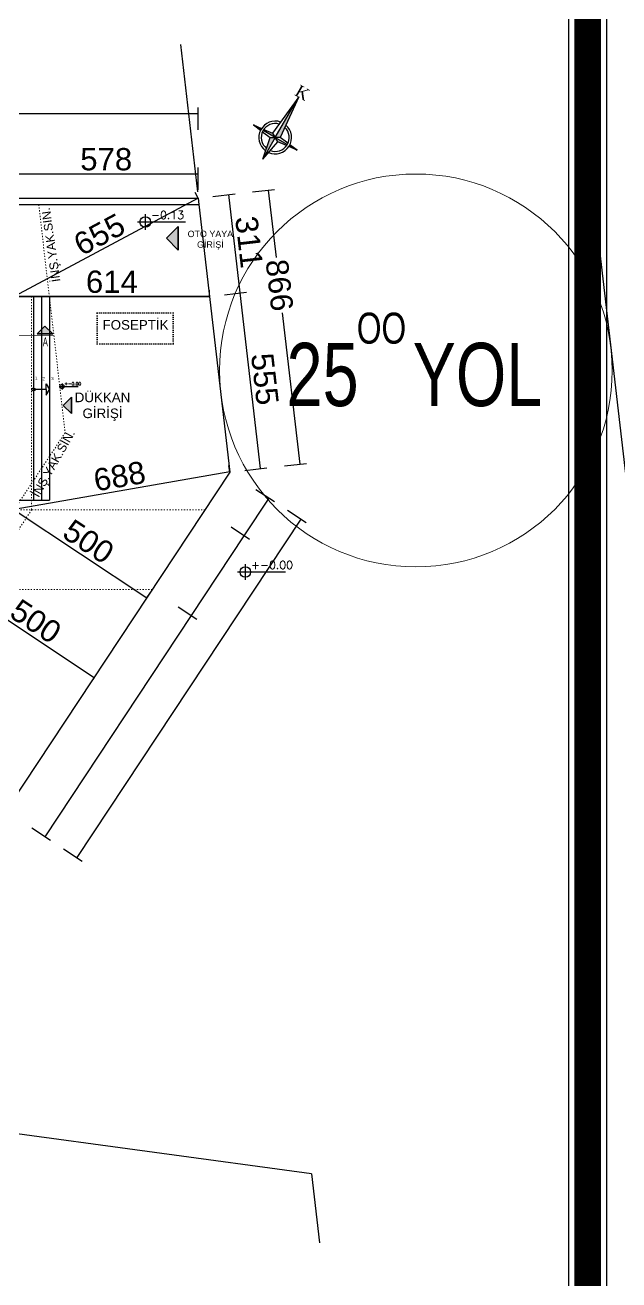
# Model space of a CAD drawing. Extents: x 41749 to 92598, y -24291 to 29432.
# Drawn here: x 45160 to 45627, y -22920 to -21936 of the extents above; entities that cross this region are included whole.
import ezdxf
from ezdxf.enums import TextEntityAlignment as Align

# ---------------------------------------------------------------- set-up
doc = ezdxf.new("R2010")
doc.units = 0
doc.header["$MEASUREMENT"] = 0
doc.header["$PDMODE"] = 3
for name, pattern in [('ACAD_ISO03W100', [30, 12, -18]), ('DASHED', [0.75, 0.5, -0.25]), ('DOT', [6.35, 0, -6.35])]:
    doc.linetypes.add(name, pattern=pattern)
doc.layers.get('0').update_dxf_attribs({"linetype": 'CONTINUOUS'})
doc.layers.get('Defpoints').update_dxf_attribs({"linetype": 'CONTINUOUS'})
for name, color, linetype in [('ADAKENARI', 7, 'CONTINUOUS'), ('doğrama', 1, 'CONTINUOUS'), ('KOLON', 5, 'CONTINUOUS'), ('MAHAL', 21, 'CONTINUOUS'), ('MERBAS', 231, 'CONTINUOUS'), ('MERD', 3, 'CONTINUOUS'), ('OLÇÜ', 3, 'CONTINUOUS'), ('P', 7, 'DOT'), ('pafta ismi', 4, 'CONTINUOUS'), ('SEMBOL', 21, 'CONTINUOUS'), ('SıVA', 7, 'CONTINUOUS'), ('tar', 12, 'CONTINUOUS'), ('TEFRIS', 12, 'CONTINUOUS'), ('YAZI', 7, 'CONTINUOUS')]:
    doc.layers.add(name, color=color, linetype=linetype)
doc.layers.add('KAPI-ACILIM1', color=13, linetype='ACAD_ISO03W100', lineweight=20)
doc.layers.add('KAPI-GOR', color=153, linetype='CONTINUOUS', lineweight=15)
doc.styles.add('2', font='swisscl.ttf', dxfattribs={"height": 13})
doc.styles.add('ISIM', font='times.ttf')
doc.styles.add('KOT', font='ROMANS.SHX')
doc.styles.add('mahal', font='arial.ttf', dxfattribs={"height": 70})
doc.styles.add('MAHALADI', font='arial.ttf')
doc.styles.add('MAHALADIB', font='arial.ttf')
doc.styles.add('MAHALALAN', font='arial.ttf')
doc.styles.add('MAHALALANB', font='arial.ttf')
doc.styles.add('MAHALKOD', font='arial.ttf')
doc.styles.add('MAHALKODB', font='arial.ttf')
doc.styles.add('OLCU', font='isocpeur.ttf', dxfattribs={"width": 0.59})
doc.styles.add('POZ', font='arial.ttf', dxfattribs={"width": 0.8, "height": 12.5})
doc.dimstyles.get("Standard").update_dxf_attribs({"dimtxt": 0.18, "dimasz": 0.18, "dimexe": 20, "dimexo": 0, "dimgap": 10, "dimtad": 1, "dimdec": 4, "dimrnd": 0.5, "dimdsep": 46, "dimtxsty": 'OLCU', "dimblk1": 'DOT', "dimblk2": 'DOT', "dimsah": 1, "dimcen": 0.09, "dimclrt": 4, "dimadec": 0, "dimazin": 0, "dimtfac": 1, "dimtdec": 4, "dimtix": 1, "dimtmove": 2, "dimatfit": 3, "dimfxl": 0, "dimtolj": 1, "dimtzin": 0, "dimarcsym": 0})

# ---------------------------------------------------------------- blocks, each defined once
blk = doc.blocks.new('A$C0A661DCC')
at = {"layer": 'doğrama'}
h = blk.add_hatch(color=256, dxfattribs=at)
h.paths.add_polyline_path([(73.3, 210.1), (73.3, 73.3), (86, 80.4)])
h.paths.add_polyline_path([(114, 73.3), (73.3, 73.3), (86, 66.2), (113.8, 69.4, 0.023599)])
h.paths.add_polyline_path([(146.5, 73.3), (120.9, 73.3, -0.015803), (120.8, 70.2)])
h.paths.add_polyline_path([(73.3, 73.3), (60.5, 66.2), (73.3, 0)])
h.paths.add_polyline_path([(60.5, 80.4), (32.7, 77.1, 0.023599), (32.5, 73.3), (73.3, 73.3)])
h.paths.add_polyline_path([(25.7, 76.3), (0, 73.3), (25.6, 73.3, -0.015803)])
for p, q in [((73.3, 210.1), (60.5, 80.4)), ((73.3, 73.3), (73.3, 210.1)), ((73.3, 73.3), (73.3, 210.1)), ((73.3, 210.1), (86, 80.4)), ((0, 73.3), (25.7, 76.3)), ((25.6, 73.3), (0, 73.3)), ((0, 73.3), (25.7, 70.2)), ((25.6, 73.3), (0, 73.3)), ((73.3, 73.3), (32.5, 73.3)), ((73.3, 73.3), (32.5, 73.3)), ((32.7, 77.1), (60.5, 80.4)), ((60.5, 80.4), (73.3, 73.3)), ((60.5, 80.4), (73.3, 73.3)), ((60.5, 66.2), (73.3, 73.3)), ((60.5, 66.2), (73.3, 73.3)), ((86, 80.4), (73.3, 73.3)), ((86, 80.4), (73.3, 73.3)), ((86, 66.2), (73.3, 73.3)), ((86, 66.2), (73.3, 73.3)), ((73.3, 73.3), (114, 73.3)), ((73.3, 73.3), (114, 73.3)), ((73.3, 73.3), (73.3, 0)), ((73.3, 73.3), (73.3, 0)), ((113.8, 77.1), (86, 80.4)), ((146.5, 73.3), (120.8, 76.3)), ((146.5, 73.3), (120.8, 70.2)), ((120.9, 73.3), (146.5, 73.3)), ((120.9, 73.3), (146.5, 73.3)), ((32.7, 69.4), (60.5, 66.2)), ((73.3, 0), (60.5, 66.2)), ((73.3, 0), (86, 66.2)), ((113.8, 69.4), (86, 66.2)), ((142.3, 73), (142.3, 73))]:
    blk.add_line(p, q, dxfattribs=at)
for radius, start, end in [(47.7, 100.6569, 264.0217), (40.7, 103.5333, 261.0308), (47.7, 275.9783, 79.3431), (40.7, 278.9692, 76.4667)]:
    blk.add_arc((73.3, 73.3), radius, start, end, dxfattribs=at)
at = {"layer": 'doğrama', "style": 'ISIM'}
blk.add_text('K', height=35, dxfattribs=at).set_placement((76.8, 208.2), align=Align.CENTER)
blk = doc.blocks.new('mahal')
at = {"linetype": 'Continuous'}
for tag, style, p in [('MAHADIBAS', 'MAHALADIB', (-0.25, 0)), ('MAHALANBAS', 'MAHALALANB', (-0.25, -3)), ('MAHKODBAS', 'MAHALKODB', (-0.25, -1.5))]:
    blk.add_attdef(tag, text='', height=1, dxfattribs=dict(at, style=style)).set_placement(p, align=Align.TOP_RIGHT)
for tag, style, p in [('MAHADI', 'MAHALADI', (0.25, 0)), ('MAHKOD', 'MAHALKOD', (0.25, -1.5)), ('MAHALAN', 'MAHALALAN', (0.25, -3))]:
    blk.add_attdef(tag, text='', height=1, dxfattribs=dict(at, style=style)).set_placement(p, align=Align.TOP_LEFT)
blk = doc.blocks.new('KOTBLK04')
for p, q in [((-0.49, 0), (2.51, 0)), ((0, 0.49), (0, -0.49))]:
    blk.add_line(p, q)
blk.add_circle((0, 0), 0.33)
at = {"color": 7, "style": 'KOT'}
blk.add_attdef('TEMIZ', (0.359, 0.185), '', height=1, dxfattribs=at)
blk = doc.blocks.new('DOT')
at = {"color": 0, "linetype": 'ByBlock'}
blk.add_line((-0.5, 0), (-1, 0), dxfattribs=at)
at = {"color": 0, "linetype": 'ByBlock', "const_width": 0.5}
blk.add_lwpolyline([(-0.25, 0, 1), (0.25, 0, 1)], format="xyb", close=True, dxfattribs=at)
blk = doc.blocks.new('*D2917')
at = {"layer": 'Defpoints', "color": 0, "ltscale": 0.5, "transparency": 16777216}
for p in [(38346.8, -16113.6), (37768.6, -16189.9), (38346.8, -16189.9)]:
    blk.add_point(p, dxfattribs=at)
at = {"layer": 'OLÇÜ', "color": 0, "lineweight": -2, "ltscale": 0.5, "transparency": 16777216}
for p, q in [((37768.6, -16163.6), (37768.6, -16093.6)), ((38346.8, -16163.6), (38346.8, -16093.6)), ((37768.8, -16113.6), (38346.6, -16113.6))]:
    blk.add_line(p, q, dxfattribs=at)
at = {"layer": 'OLÇÜ', "color": 0, "lineweight": -2, "ltscale": 0.5, "transparency": 16777216, "xscale": 0.18, "yscale": 0.18, "zscale": 0.18, "rotation": 180}
blk.add_blockref('DOT', (37768.6, -16113.6), dxfattribs=at)
at = {"layer": 'OLÇÜ', "color": 0, "lineweight": -2, "ltscale": 0.5, "transparency": 16777216, "xscale": 0.18, "yscale": 0.18, "zscale": 0.18}
blk.add_blockref('DOT', (38346.8, -16113.6), dxfattribs=at)
at = {"layer": 'OLÇÜ', "color": 4, "ltscale": 0.5, "transparency": 16777216, "insert": (38057.7, -16067.9), "char_height": 70, "attachment_point": 5, "style": 'mahal'}
blk.add_mtext('\\A1;578', dxfattribs=at)
blk = doc.blocks.new('*D2918')
at = {"layer": 'Defpoints', "color": 0, "ltscale": 0.5, "transparency": 16777216}
for p in [(35278.6, -15925.5), (35278.6, -16189.9), (38346.8, -16189.9)]:
    blk.add_point(p, dxfattribs=at)
at = {"layer": 'OLÇÜ', "color": 0, "lineweight": -2, "ltscale": 0.5, "transparency": 16777216}
for p, q in [((35278.6, -15975.5), (35278.6, -15905.5)), ((38346.8, -15975.5), (38346.8, -15905.5)), ((35278.8, -15925.5), (36762.7, -15925.5)), ((38346.6, -15925.5), (36991.9, -15925.5))]:
    blk.add_line(p, q, dxfattribs=at)
at = {"layer": 'OLÇÜ', "color": 0, "lineweight": -2, "ltscale": 0.5, "transparency": 16777216, "xscale": 0.18, "yscale": 0.18, "zscale": 0.18, "rotation": 180}
blk.add_blockref('DOT', (35278.6, -15925.5), dxfattribs=at)
at = {"layer": 'OLÇÜ', "color": 0, "lineweight": -2, "ltscale": 0.5, "transparency": 16777216, "xscale": 0.18, "yscale": 0.18, "zscale": 0.18}
blk.add_blockref('DOT', (38346.8, -15925.5), dxfattribs=at)
at = {"layer": 'OLÇÜ', "color": 4, "ltscale": 0.5, "transparency": 16777216, "insert": (36877.3, -15925.5), "char_height": 70, "attachment_point": 5, "style": 'mahal'}
blk.add_mtext('\\A1;3068', dxfattribs=at)
blk = doc.blocks.new('*D2929')
at = {"layer": 'Defpoints', "color": 0, "ltscale": 0.5, "transparency": 16777216}
for p in [(38202.6, -17418.2), (38325.7, -17499.7), (37742.8, -18112.7)]:
    blk.add_point(p, dxfattribs=at)
at = {"layer": 'OLÇÜ', "color": 0, "lineweight": -2, "ltscale": 0.5, "transparency": 16777216}
for p, q in [((38284, -17472.1), (38342.4, -17510.8)), ((37866.1, -18194.1), (38325.6, -17499.9)), ((37824.3, -18166.6), (37882.6, -18205.3))]:
    blk.add_line(p, q, dxfattribs=at)
at = {"layer": 'OLÇÜ', "color": 0, "lineweight": -2, "ltscale": 0.5, "transparency": 16777216, "xscale": 0.18, "yscale": 0.18, "zscale": 0.18}
for p, rotation in [((38325.7, -17499.7), 56.49556356688745), ((37866, -18194.2), 236.4955635668875)]:
    blk.add_blockref('DOT', p, dxfattribs=dict(at, rotation=rotation))
at = {"layer": 'OLÇÜ', "color": 4, "ltscale": 0.5, "transparency": 16777216, "insert": (38087.4, -17841.4), "char_height": 0.18, "attachment_point": 5, "rotation": 56.4956, "style": 'OLCU'}
blk.add_mtext('\\A1;833', dxfattribs=at)
blk = doc.blocks.new('*D2930')
at = {"layer": 'Defpoints', "color": 0, "ltscale": 0.5, "transparency": 16777216}
for p in [(38368.2, -17168), (38491.4, -17249.5), (38202.6, -17418.2)]:
    blk.add_point(p, dxfattribs=at)
at = {"layer": 'OLÇÜ', "color": 0, "lineweight": -2, "ltscale": 0.5, "transparency": 16777216}
for p, q in [((38325.8, -17499.6), (38491.3, -17249.6)), ((38449.7, -17221.9), (38508.1, -17260.5)), ((38284, -17472.1), (38342.4, -17510.8))]:
    blk.add_line(p, q, dxfattribs=at)
at = {"layer": 'OLÇÜ', "color": 0, "lineweight": -2, "ltscale": 0.5, "transparency": 16777216, "xscale": 0.18, "yscale": 0.18, "zscale": 0.18}
for p, rotation in [((38491.4, -17249.5), 56.49556356599954), ((38325.7, -17499.7), 236.4955635659995)]:
    blk.add_blockref('DOT', p, dxfattribs=dict(at, rotation=rotation))
at = {"layer": 'OLÇÜ', "color": 4, "ltscale": 0.5, "transparency": 16777216, "insert": (38400.1, -17369), "char_height": 0.18, "attachment_point": 5, "rotation": 56.4956, "style": 'OLCU'}
blk.add_mtext('\\A1;300', dxfattribs=at)
blk = doc.blocks.new('*D2931')
at = {"layer": 'Defpoints', "color": 0, "ltscale": 0.5, "transparency": 16777216}
for p in [(38446.5, -17049.7), (38569.6, -17131.3), (38368.2, -17168)]:
    blk.add_point(p, dxfattribs=at)
at = {"layer": 'OLÇÜ', "color": 0, "lineweight": -2, "ltscale": 0.5, "transparency": 16777216}
for p, q in [((38491.5, -17249.3), (38569.5, -17131.4)), ((38527.9, -17103.7), (38586.3, -17142.3)), ((38449.7, -17221.9), (38508.1, -17260.5))]:
    blk.add_line(p, q, dxfattribs=at)
at = {"layer": 'OLÇÜ', "color": 0, "lineweight": -2, "ltscale": 0.5, "transparency": 16777216, "xscale": 0.18, "yscale": 0.18, "zscale": 0.18}
for p, rotation in [((38569.6, -17131.3), 56.49556356599954), ((38491.4, -17249.5), 236.4955635659995)]:
    blk.add_blockref('DOT', p, dxfattribs=dict(at, rotation=rotation))
at = {"layer": 'OLÇÜ', "color": 4, "ltscale": 0.5, "transparency": 16777216, "insert": (38522.1, -17184.8), "char_height": 0.18, "attachment_point": 5, "rotation": 56.4956, "style": 'OLCU'}
blk.add_mtext('\\A1;142', dxfattribs=at)
blk = doc.blocks.new('*D2932')
at = {"layer": 'Defpoints', "color": 0, "ltscale": 0.5, "transparency": 16777216}
for p in [(38382.5, -16498.2), (38478.6, -16487.1), (38446.5, -17049.7)]:
    blk.add_point(p, dxfattribs=at)
at = {"layer": 'OLÇÜ', "color": 0, "lineweight": -2, "ltscale": 0.5, "transparency": 16777216}
for p, q in [((38428.9, -16492.8), (38498.5, -16484.8)), ((38542.5, -17038.4), (38478.6, -16487.2)), ((38492.9, -17044.4), (38562.4, -17036.3))]:
    blk.add_line(p, q, dxfattribs=at)
at = {"layer": 'OLÇÜ', "color": 0, "lineweight": -2, "ltscale": 0.5, "transparency": 16777216, "xscale": 0.18, "yscale": 0.18, "zscale": 0.18}
for p, rotation in [((38478.6, -16487.1), 96.61628978388927), ((38542.6, -17038.6), 276.6162897838893)]:
    blk.add_blockref('DOT', p, dxfattribs=dict(at, rotation=rotation))
at = {"layer": 'OLÇÜ', "color": 4, "ltscale": 0.5, "transparency": 16777216, "insert": (38555.9, -16757.6), "char_height": 70, "attachment_point": 5, "rotation": 276.6163, "style": 'mahal'}
blk.add_mtext('\\A1;555', dxfattribs=at)
blk = doc.blocks.new('*D2933')
at = {"layer": 'Defpoints', "color": 0, "ltscale": 0.5, "transparency": 16777216}
for p in [(38442.8, -16178.3), (38346.7, -16189.4), (38382.5, -16498.2)]:
    blk.add_point(p, dxfattribs=at)
at = {"layer": 'OLÇÜ', "color": 0, "lineweight": -2, "ltscale": 0.5, "transparency": 16777216}
for p, q in [((38393.1, -16184.1), (38462.6, -16176)), ((38478.6, -16486.9), (38442.8, -16178.5)), ((38428.9, -16492.8), (38498.5, -16484.8))]:
    blk.add_line(p, q, dxfattribs=at)
at = {"layer": 'OLÇÜ', "color": 0, "lineweight": -2, "ltscale": 0.5, "transparency": 16777216, "xscale": 0.18, "yscale": 0.18, "zscale": 0.18}
for p, rotation in [((38442.8, -16178.3), 96.61628978333195), ((38478.6, -16487.1), 276.616289783332)]:
    blk.add_blockref('DOT', p, dxfattribs=dict(at, rotation=rotation))
at = {"layer": 'OLÇÜ', "color": 4, "ltscale": 0.5, "transparency": 16777216, "insert": (38506.1, -16327.4), "char_height": 70, "attachment_point": 5, "rotation": 276.6163, "style": 'mahal'}
blk.add_mtext('\\A1;311', dxfattribs=at)
blk = doc.blocks.new('*D2934')
at = {"layer": 'Defpoints', "color": 0, "ltscale": 0.5, "transparency": 16777216}
for p in [(38346.6, -16190), (38446.7, -17050.2), (38666.9, -17024.6)]:
    blk.add_point(p, dxfattribs=at)
at = {"layer": 'OLÇÜ', "color": 0, "lineweight": -2, "ltscale": 0.5, "transparency": 16777216}
for p, q in [((38517.2, -16170.2), (38586.7, -16162.1)), ((38566.9, -16164.6), (38591.5, -16376.2)), ((38666.9, -17024.4), (38611.7, -16549.7)), ((38617.2, -17030.4), (38686.8, -17022.3))]:
    blk.add_line(p, q, dxfattribs=at)
at = {"layer": 'OLÇÜ', "color": 0, "lineweight": -2, "ltscale": 0.5, "transparency": 16777216, "xscale": 0.18, "yscale": 0.18, "zscale": 0.18}
for p, rotation in [((38566.8, -16164.4), 96.63539254667698), ((38666.9, -17024.6), 276.635392546677)]:
    blk.add_blockref('DOT', p, dxfattribs=dict(at, rotation=rotation))
at = {"layer": 'OLÇÜ', "color": 4, "ltscale": 0.5, "transparency": 16777216, "insert": (38601.8, -16462.9), "char_height": 70, "attachment_point": 5, "rotation": 276.6354, "style": 'mahal'}
blk.add_mtext('\\A1;866', dxfattribs=at)
blk = doc.blocks.new('*D2935')
at = {"layer": 'Defpoints', "color": 0, "ltscale": 0.5, "transparency": 16777216}
for p in [(38446.5, -17049.7), (37742.8, -18112.7), (37965.3, -18260)]:
    blk.add_point(p, dxfattribs=at)
at = {"layer": 'OLÇÜ', "color": 0, "lineweight": -2, "ltscale": 0.5, "transparency": 16777216}
for p, q in [((38627.3, -17169.4), (38685.7, -17208.1)), ((38668.9, -17197.2), (37965.4, -18259.8)), ((37923.6, -18232.4), (37982, -18271))]:
    blk.add_line(p, q, dxfattribs=at)
at = {"layer": 'OLÇÜ', "color": 0, "lineweight": -2, "ltscale": 0.5, "transparency": 16777216, "xscale": 0.18, "yscale": 0.18, "zscale": 0.18}
for p, rotation in [((38669, -17197), 56.4955635668894), ((37965.3, -18260), 236.4955635668894)]:
    blk.add_blockref('DOT', p, dxfattribs=dict(at, rotation=rotation))
at = {"layer": 'OLÇÜ', "color": 4, "ltscale": 0.5, "transparency": 16777216, "insert": (38308.7, -17722.9), "char_height": 0.18, "attachment_point": 5, "rotation": 56.4956, "style": 'OLCU'}
blk.add_mtext('\\A1;1275', dxfattribs=at)
blk = doc.blocks.new('*D2943')
at = {"layer": 'Defpoints', "color": 0, "ltscale": 0.5, "transparency": 16777216}
for p in [(37602.9, -17418.2), (38019.9, -17694.2), (38019.9, -17694.2)]:
    blk.add_point(p, dxfattribs=at)
at = {"layer": 'OLÇÜ', "color": 0, "lineweight": -2, "ltscale": 0.5, "transparency": 16777216}
for p, q in [((37602.9, -17418.2), (37591.9, -17434.9)), ((37603.1, -17418.3), (38019.7, -17694.1)), ((38019.9, -17694.2), (38008.8, -17710.9))]:
    blk.add_line(p, q, dxfattribs=at)
at = {"layer": 'OLÇÜ', "color": 0, "lineweight": -2, "ltscale": 0.5, "transparency": 16777216, "xscale": 0.18, "yscale": 0.18, "zscale": 0.18}
for p, rotation in [((37602.9, -17418.2), 146.4955635668919), ((38019.9, -17694.2), 326.4955635668919)]:
    blk.add_blockref('DOT', p, dxfattribs=dict(at, rotation=rotation))
at = {"layer": 'OLÇÜ', "color": 4, "ltscale": 0.5, "transparency": 16777216, "insert": (37836.6, -17518.1), "char_height": 70, "attachment_point": 5, "rotation": 326.4956, "style": 'mahal'}
blk.add_mtext('\\A1;500', dxfattribs=at)
blk = doc.blocks.new('*D2945')
at = {"layer": 'Defpoints', "color": 0, "ltscale": 0.5, "transparency": 16777216}
for p in [(37768.6, -17168), (38185.5, -17444), (38185.5, -17444)]:
    blk.add_point(p, dxfattribs=at)
at = {"layer": 'OLÇÜ', "color": 0, "lineweight": -2, "ltscale": 0.5, "transparency": 16777216}
for p, q in [((37768.6, -17168), (37779.6, -17151.3)), ((37768.7, -17168.1), (38185.4, -17443.9)), ((38185.5, -17444), (38196.6, -17427.3))]:
    blk.add_line(p, q, dxfattribs=at)
at = {"layer": 'OLÇÜ', "color": 0, "lineweight": -2, "ltscale": 0.5, "transparency": 16777216, "xscale": 0.18, "yscale": 0.18, "zscale": 0.18}
for p, rotation in [((37768.6, -17168), 146.4955635668894), ((38185.5, -17444), 326.4955635668894)]:
    blk.add_blockref('DOT', p, dxfattribs=dict(at, rotation=rotation))
at = {"layer": 'OLÇÜ', "color": 4, "ltscale": 0.5, "transparency": 16777216, "insert": (38002.3, -17267.8), "char_height": 70, "attachment_point": 5, "rotation": 326.4956, "style": 'mahal'}
blk.add_mtext('\\A1;500', dxfattribs=at)
blk = doc.blocks.new('*D2946')
at = {"layer": 'Defpoints', "color": 0, "ltscale": 0.5, "transparency": 16777216}
for p in [(38446.5, -17049.7), (37768.4, -17166.8), (37768.6, -17168)]:
    blk.add_point(p, dxfattribs=at)
at = {"layer": 'OLÇÜ', "color": 0, "lineweight": -2, "ltscale": 0.5, "transparency": 16777216}
for p, q in [((38446.1, -17048.6), (37768.6, -17166.7)), ((38446.5, -17049.7), (38442.8, -17028.8)), ((37768.6, -17168), (37764.9, -17147.1))]:
    blk.add_line(p, q, dxfattribs=at)
at = {"layer": 'OLÇÜ', "color": 0, "lineweight": -2, "ltscale": 0.5, "transparency": 16777216, "xscale": 0.18, "yscale": 0.18, "zscale": 0.18}
for p, rotation in [((38446.3, -17048.5), 9.892716765848409), ((37768.4, -17166.8), 189.8927167658484)]:
    blk.add_blockref('DOT', p, dxfattribs=dict(at, rotation=rotation))
at = {"layer": 'OLÇÜ', "color": 4, "ltscale": 0.5, "transparency": 16777216, "insert": (38099.5, -17062.6), "char_height": 70, "attachment_point": 5, "rotation": 9.8927, "style": 'mahal'}
blk.add_mtext('\\A1;688', dxfattribs=at)
blk = doc.blocks.new('*D2947')
at = {"layer": 'Defpoints', "color": 0, "ltscale": 0.5, "transparency": 16777216}
for p in [(37768.6, -16498.2), (38382.5, -16498.2), (38382.5, -16498.2)]:
    blk.add_point(p, dxfattribs=at)
at = {"layer": 'OLÇÜ', "color": 0, "lineweight": -2, "ltscale": 0.5, "transparency": 16777216}
for p, q in [((37768.6, -16498.2), (37768.6, -16478.2)), ((37768.8, -16498.2), (38382.3, -16498.2)), ((38382.5, -16498.2), (38382.5, -16478.2))]:
    blk.add_line(p, q, dxfattribs=at)
at = {"layer": 'OLÇÜ', "color": 0, "lineweight": -2, "ltscale": 0.5, "transparency": 16777216, "xscale": 0.18, "yscale": 0.18, "zscale": 0.18, "rotation": 180}
blk.add_blockref('DOT', (37768.6, -16498.2), dxfattribs=at)
at = {"layer": 'OLÇÜ', "color": 0, "lineweight": -2, "ltscale": 0.5, "transparency": 16777216, "xscale": 0.18, "yscale": 0.18, "zscale": 0.18}
blk.add_blockref('DOT', (38382.5, -16498.2), dxfattribs=at)
at = {"layer": 'OLÇÜ', "color": 4, "ltscale": 0.5, "transparency": 16777216, "insert": (38075.6, -16452.5), "char_height": 70, "attachment_point": 5, "style": 'mahal'}
blk.add_mtext('\\A1;614', dxfattribs=at)
blk = doc.blocks.new('*D2948')
at = {"layer": 'Defpoints', "color": 0, "ltscale": 0.5, "transparency": 16777216}
for p in [(38346.8, -16189.9), (37768.6, -16498.2), (37768.6, -16498.2)]:
    blk.add_point(p, dxfattribs=at)
at = {"layer": 'OLÇÜ', "color": 0, "lineweight": -2, "ltscale": 0.5, "transparency": 16777216}
for p, q in [((38346.8, -16189.9), (38337.4, -16172.3)), ((38346.6, -16190), (37768.8, -16498.1)), ((37768.6, -16498.2), (37759.2, -16480.6))]:
    blk.add_line(p, q, dxfattribs=at)
at = {"layer": 'OLÇÜ', "color": 0, "lineweight": -2, "ltscale": 0.5, "transparency": 16777216, "xscale": 0.18, "yscale": 0.18, "zscale": 0.18}
for p, rotation in [((38346.8, -16189.9), 28.06643713763227), ((37768.6, -16498.2), 208.0664371376323)]:
    blk.add_blockref('DOT', p, dxfattribs=dict(at, rotation=rotation))
at = {"layer": 'OLÇÜ', "color": 4, "ltscale": 0.5, "transparency": 16777216, "insert": (38036.2, -16303.7), "char_height": 70, "attachment_point": 5, "rotation": 28.0664, "style": 'mahal'}
blk.add_mtext('\\A1;655', dxfattribs=at)
blk = doc.blocks.new('cv')
at = {"layer": 'KOLON'}
blk.add_hatch(color=256, dxfattribs=at).paths.add_polyline_path([(37865.40353, -16591.13074), (37840.40353, -16616.13074), (37890.40353, -16616.13074)])
at = {"layer": 'tar'}
for points in [[(38246.54852, -16315.79503), (38284.04852, -16278.29503), (38284.04852, -16353.29503)], [(37922.33341, -16840.05898), (37948.23341, -16865.95898), (37948.23341, -16814.15898)]]:
    blk.add_hatch(color=256, dxfattribs=at).paths.add_polyline_path(points)
at = {"layer": 'KAPI-ACILIM1', "ltscale": 0.3}
for p, q in [((37845.72977, -16209.93433), (37928.7867, -16925.99126)), ((37928.7867, -16925.99126), (37499.21062, -17574.90075)), ((38368.23041, -17167.97047), (35279.07607, -17167.97047)), ((38202.57221, -17418.21061), (35279.07607, -17418.21061))]:
    blk.add_line(p, q, dxfattribs=at)
blk.add_lwpolyline([(36003.59721, -16498.21061), (37823.59721, -16498.21061), (37823.59721, -17167.97047), (37657.93901, -17418.21061), (36403.64177, -17418.21061), (36003.59721, -17363.73057)], close=True, dxfattribs=at)
at = {"layer": 'KAPI-GOR'}
blk.add_circle((39030.2257, -16730.54636), 616.62255, dxfattribs=at)
at = {"layer": 'KOLON'}
for p, q in [((37840.40353, -16616.13074), (37865.40353, -16591.13074)), ((37840.40353, -16616.13074), (37890.40353, -16616.13074)), ((37890.40353, -16616.13074), (37840.40353, -16616.13074)), ((37890.40353, -16616.13074), (37865.40353, -16591.13074)), ((37865.40353, -16591.13074), (37890.40353, -16616.13074))]:
    blk.add_line(p, q, dxfattribs=at)
at = {"layer": 'MERBAS', "linetype": 'DASHED', "ltscale": 40, "const_width": 2}
for points in [[(35864.12722, -16620.96), (37891.89165, -16620.96)], [(35874.33774, -16620.96), (37891.89165, -16620.96)], [(35874.33774, -16620.96), (37891.89165, -16620.96)]]:
    blk.add_lwpolyline(points, dxfattribs=at)
at = {"layer": 'OLÇÜ', "ltscale": 0.5}
for p, q in [((38382.51984, -16498.21061), (35279.07607, -16498.21061)), ((37828.59721, -16498.21061), (38382.51984, -16498.21061))]:
    blk.add_line(p, q, dxfattribs=at)
at = {"layer": 'P'}
blk.add_lwpolyline([(38029.83673, -16549.83979), (38267.69934, -16549.83979), (38267.69934, -16647.12862), (38029.83673, -16647.12862)], close=True, dxfattribs=at)
at = {"layer": 'SıVA'}
blk.add_lwpolyline([(37922.33341, -16840.05898), (37948.23341, -16814.15898), (37948.23341, -16865.95898)], close=True, dxfattribs=at)
at = {"layer": 'tar'}
for p, q in [((38284.04852, -16278.29503), (38246.54852, -16315.79503)), ((38284.04852, -16278.29503), (38246.54852, -16315.79503)), ((38284.04852, -16353.29503), (38284.04852, -16278.29503)), ((38284.04852, -16278.29503), (38284.04852, -16353.29503)), ((38284.04852, -16353.29503), (38284.04852, -16278.29503)), ((38284.04852, -16353.29503), (38246.54852, -16315.79503)), ((38246.54852, -16315.79503), (38284.04852, -16353.29503)), ((38246.54852, -16315.79503), (38284.04852, -16353.29503)), ((37768.59721, -16498.21061), (37879.16753, -16498.21061)), ((37829.16753, -16498.21061), (37829.16753, -17137.97047)), ((37854.16753, -16498.21061), (37854.16753, -17137.97047)), ((37879.16753, -16498.21061), (37879.16753, -17137.97047)), ((37868.67228, -16790.44349), (37868.67228, -16772.6375)), ((37868.67228, -16772.6375), (37879.16753, -16790.44349)), ((37868.67228, -16790.44349), (37868.67228, -16808.24949)), ((37868.67228, -16808.24949), (37879.16753, -16790.44349)), ((37948.23341, -16814.15898), (37922.33341, -16840.05898)), ((37922.33341, -16840.05898), (37948.23341, -16814.15898)), ((37922.33341, -16840.05898), (37948.23341, -16814.15898)), ((37948.23341, -16814.15898), (37948.23341, -16865.95898)), ((37948.23341, -16865.95898), (37948.23341, -16814.15898)), ((37948.23341, -16814.15898), (37948.23341, -16865.95898)), ((37948.23341, -16865.95898), (37922.33341, -16840.05898)), ((37948.23341, -16865.95898), (37922.33341, -16840.05898)), ((37768.59721, -17137.97047), (37879.16753, -17137.97047))]:
    blk.add_line(p, q, dxfattribs=at)
blk.add_lwpolyline([(37868.67228, -16790.44349), (37829.16753, -16790.44349)], dxfattribs=at)
blk.add_circle((37829.16753, -16790.44349), 5, dxfattribs=at)
at = {"layer": 'TEFRIS'}
for p, q in [((38290.85236, -15707.91978), (38344.38175, -16169.41156)), ((39532.63853, -15713.37918), (39968.2806, -19469.17095)), ((35279.07607, -16189.93433), (38346.76223, -16189.93433)), ((35299.07607, -16209.93433), (38349.08207, -16209.93433)), ((38346.76223, -16189.93433), (38349.08207, -16209.93433)), ((38349.08207, -16209.93433), (38446.49373, -17049.74738)), ((38446.49373, -17049.74738), (37755.08418, -18094.17754)), ((38702.00121, -19252.54855), (34870.44063, -18730.74773)), ((38702.00121, -19252.54855), (38727.12769, -19469.17095))]:
    blk.add_line(p, q, dxfattribs=at)
at = {"layer": 'MERBAS'}
ref = blk.add_blockref('mahal', (37794.08467, -16473.18551), dxfattribs=dict(at, xscale=2.099999999993102, yscale=2.099999999993102, zscale=2.099999999993102, rotation=98.12752165759883))
ref.add_attrib('MAHALAN', 'İNŞ.YAK.SIN.', dxfattribs={"layer": '0', "linetype": 'Continuous', "height": 27.3, "rotation": 98.12752166, "style": 'MAHALALAN'}).set_placement((37886.89327, -16454.62813), align=Align.TOP_LEFT)
ref = blk.add_blockref('mahal', (38180.20418, -16542.4738), dxfattribs=dict(at, xscale=-2, yscale=2, zscale=2, rotation=359.9999999997916))
ref.add_attrib('MAHKOD', 'FOSEPTİK', dxfattribs={"layer": '0', "linetype": 'Continuous', "height": 30, "rotation": 360, "style": 'MAHALKOD'}).set_placement((38046.13869, -16572.4738), align=Align.TOP_LEFT)
ref = blk.add_blockref('mahal', (37736.77623, -17076.08071), dxfattribs=dict(at, xscale=2.099999999987849, yscale=2.099999999987849, zscale=2.099999999987849, rotation=60.57384185436115))
ref.add_attrib('MAHALAN', 'İNŞ.YAK.SIN.', dxfattribs={"layer": '0', "linetype": 'Continuous', "height": 27.3, "rotation": 60.57384186, "style": 'MAHALALAN'}).set_placement((37821.66408, -17117.936), align=Align.TOP_LEFT)
at = {"layer": 'MERD', "color": 11, "xscale": 1.077753600054805, "yscale": 1.077753600054805, "zscale": 1.077753600054805, "rotation": 330.019001808153}
blk.add_blockref('A$C0A661DCC', (38480.70826, -16028.24812), dxfattribs=at)
at = {"layer": 'SEMBOL'}
ref = blk.add_blockref('KOTBLK04', (38180.44809, -16264.53309), dxfattribs=dict(at, xscale=50.39999999999418, yscale=50.39999999999418, zscale=50.39999999999418))
ref.add_attrib('TEMIZ', '-0.13', (38198.5501, -16255.23115), dxfattribs={"color": 54, "height": 25.2, "style": 'KOT'})
ref = blk.add_blockref('KOTBLK04', (37919.34025, -16780.92084), dxfattribs=dict(at, xscale=20, yscale=20, zscale=20))
ref.add_attrib('TEMIZ', '+-0.00', (37926.52359, -16777.2296), dxfattribs={"color": 54, "height": 10, "style": 'KOT'})
ref = blk.add_blockref('KOTBLK04', (38494.63517, -17363.08222), dxfattribs=dict(at, xscale=50.39999999999418, yscale=50.39999999999418, zscale=50.39999999999418))
ref.add_attrib('TEMIZ', '+-0.00', (38512.73718, -17353.78028), dxfattribs={"color": 54, "height": 25.2, "style": 'KOT'})
at = {"layer": 'MAHAL', "attachment_point": 5, "style": 'mahal'}
for s, insert, char_height, width in [('OTO YAYA \\PGİRİŞİ', (38384.87347, -16321.76714), 20, 318.296), ('DÜKKAN\\PGİRİŞİ', (38046.13474, -16844.73274), 30, 477.444)]:
    blk.add_mtext(s, dxfattribs=dict(at, insert=insert, char_height=char_height, width=width))
at = {"layer": 'pafta ismi', "style": '2'}
for s, height, p in [('OO', 97.2405, (38844.69827, -16646.32568)), ('25   YOL', 198.45, (38624.22102, -16842.44073))]:
    blk.add_text(s, height=height, dxfattribs=at).set_placement(p)
at = {"layer": 'YAZI', "attachment_point": 5}
for s, insert, char_height, width, style in [('{\\fArial|b0|i0|c162|p34;A}', (37866.52079, -16640.6954), 27.648, 481.0917888, 'OLCU'), ('1', (37837.87171, -16754.54768), 10, 33.9177331, 'POZ'), ('2', (37861.29116, -16756.36526), 10, 33.9177331, 'POZ'), ('3', (37888.63725, -16755.98484), 10, 33.9177331, 'POZ')]:
    blk.add_mtext(s, dxfattribs=dict(at, insert=insert, char_height=char_height, width=width, style=style))
at = {"layer": 'OLÇÜ', "ltscale": 0.5}
dim = blk.add_linear_dim(base=(35278.57607, -15925.4584), p1=(38346.76223, -16189.93433), p2=(35278.57607, -16189.93433), dimstyle='Standard', override={"dimscale": 1, "dimtxsty": 'mahal', "dimfxl": 50, "dimfxlon": 1}, dxfattribs=at)
dim.commit()
dim.dimension.update_dxf_attribs({"geometry": '*D2918', "text_midpoint": (36877.30938, -15925.4584), "dimtype": 128})
for base, p1, p2, angle, override, picture, middle in [((38346.76223, -16113.64076), (37768.59721, -16189.93433), (38346.76223, -16189.93433), 180, {"dimscale": 1, "dimtxsty": 'mahal', "dimfxl": 50, "dimfxlon": 1}, '*D2917', (38057.67972, -16067.90065)), ((38442.768117, -16178.295061), (38382.519836, -16498.210608), (38346.704622, -16189.437665), 276.61628978, {"dimtxsty": 'mahal', "dimfxl": 50, "dimfxlon": 1}, '*D2933', (38506.134921, -16327.408626)), ((38569.63836, -17131.26875), (38368.23041, -17167.97047), (38446.49373, -17049.74738), 236.49556357, {"dimscale": 1, "dimtmove": 1, "dimfxl": 50, "dimfxlon": 1}, '*D2931', (38522.09322, -17184.81059)), ((38491.37504, -17249.49183), (38202.57221, -17418.21061), (38368.23041, -17167.97047), 236.49556357, {"dimscale": 1, "dimtmove": 1, "dimfxl": 50, "dimfxlon": 1}, '*D2930', (38400.13246, -17369.04221))]:
    dim = blk.add_linear_dim(base=base, p1=p1, p2=p2, angle=angle, dimstyle='Standard', override=override, dxfattribs=at)
    dim.commit()
    dim.dimension.update_dxf_attribs({"geometry": picture, "text_midpoint": middle})
for p1, p2, distance, override, picture, middle in [((38346.76223, -16189.93433), (37768.59721, -16498.21061), 0, {"dimscale": 1, "dimtxsty": 'mahal', "dimfxl": 50, "dimfxlon": 1}, '*D2948', (38036.15922, -16303.71128)), ((37768.59721, -16498.21061), (38382.51984, -16498.21061), 0, {"dimscale": 1, "dimtxsty": 'mahal', "dimfxl": 50, "dimfxlon": 1}, '*D2947', (38075.55852, -16452.4705)), ((38446.49373, -17049.74738), (38382.51984, -16498.21061), -96.70756, {"dimtxsty": 'mahal', "dimfxl": 50, "dimfxlon": 1}, '*D2932', (38555.86347, -16757.58274)), ((38446.49373, -17049.74738), (37768.59721, -17167.97047), -1.23141, {"dimscale": 1, "dimtxsty": 'mahal', "dimfxl": 50, "dimfxlon": 1}, '*D2946', (38099.47558, -17062.58582)), ((38446.49373, -17049.74738), (37742.82706, -18112.69292), 266.81809, {"dimscale": 1, "dimfxl": 50, "dimfxlon": 1}, '*D2935', (38308.73134, -17722.93446)), ((37768.59721, -17167.97047), (38185.51875, -17443.97125), 0, {"dimscale": 1, "dimtxsty": 'mahal', "dimfxl": 50, "dimfxlon": 1}, '*D2945', (38002.30659, -17267.83079)), ((37602.93901, -17418.21061), (38019.86055, -17694.21138), 0, {"dimscale": 1, "dimtxsty": 'mahal', "dimfxl": 50, "dimfxlon": 1}, '*D2943', (37836.64839, -17518.07092)), ((37742.82706, -18112.69292), (38202.57221, -17418.21061), -147.68321, {"dimscale": 1, "dimfxl": 50, "dimfxlon": 1}, '*D2929', (38087.43078, -17841.40343))]:
    dim = blk.add_aligned_dim(p1=p1, p2=p2, distance=distance, dimstyle='Standard', override=override, dxfattribs=at)
    dim.commit()
    dim.dimension.update_dxf_attribs({"geometry": picture, "text_midpoint": middle})
dim = blk.add_linear_dim(base=(38666.91155, -17024.59458), p1=(38346.6034, -16190.01902), p2=(38446.67001, -17050.21528), angle=276.63539255, dimstyle='Standard', override={"dimtxsty": 'mahal', "dimfxl": 50, "dimfxlon": 1}, dxfattribs=at)
dim.commit()
dim.dimension.update_dxf_attribs({"geometry": '*D2934', "text_midpoint": (38601.75992, -16462.90546), "dimtype": 129})

msp = doc.modelspace()

# ---------------------------------------------------------------- linework, layer by layer
at = {"layer": 'MERBAS'}
for points in [[(42737.9822, -24285.68394), (42737.9822, -21385.68394), (45617.04216, -21385.68394), (45617.04216, -24285.68394)], [(42742.9822, -24280.68394), (42742.9822, -21390.68394), (45612.04216, -21390.68394), (45612.04216, -24280.68394)], [(42762.9822, -24260.68394), (42762.9822, -21410.68394), (45592.04216, -21410.68394), (45592.04216, -24260.68394)], [(42767.9822, -24255.68394), (42767.9822, -21415.68394), (45587.04216, -21415.68394), (45587.04216, -24255.68394)]]:
    msp.add_lwpolyline(points, close=True, dxfattribs=at)
at = {"layer": 'MERBAS', "const_width": 20}
msp.add_lwpolyline([(42752.9822, -24270.68394), (42752.9822, -21400.68394), (45602.04216, -21400.68394), (45602.04216, -24270.68394)], close=True, dxfattribs=at)

# ---------------------------------------------------------------- block references
at = {"layer": 'ADAKENARI', "xscale": 0.25, "yscale": 0.25, "zscale": 0.25}
msp.add_blockref('cv', (35709.76185, -18024.07549), dxfattribs=at)

doc.saveas('drawing.dxf')
